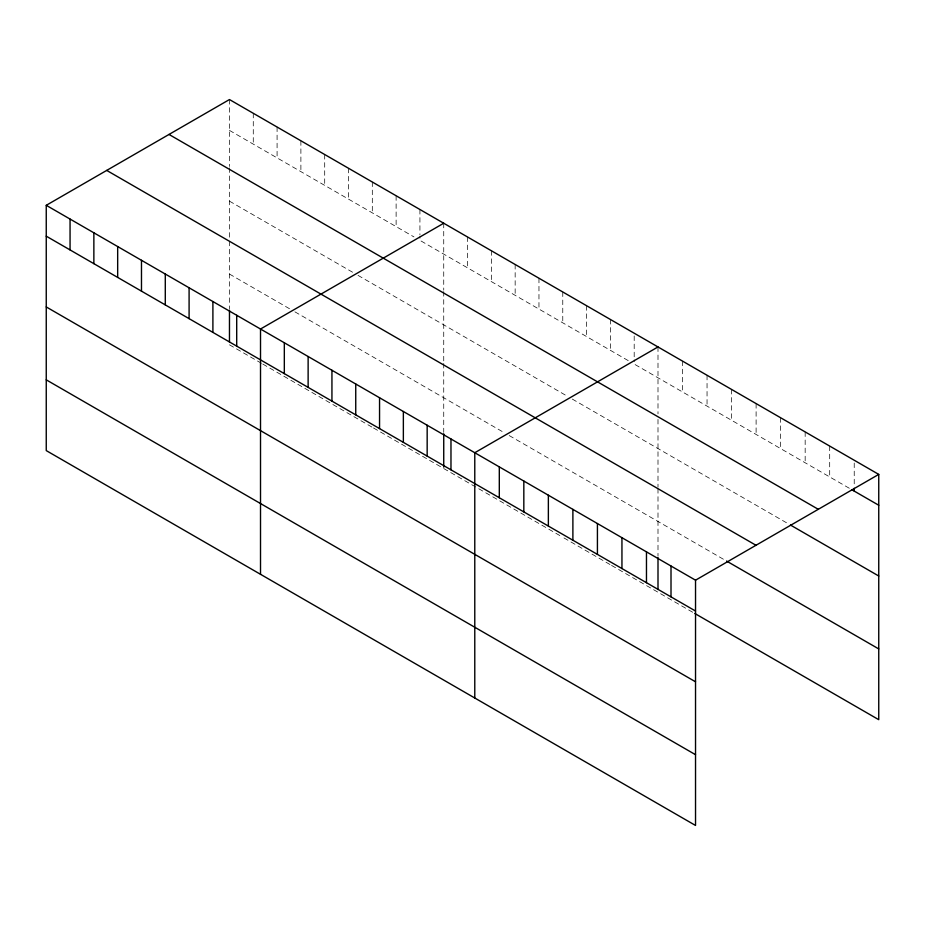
<?xml version="1.0" encoding="UTF-8"?>
<svg xmlns="http://www.w3.org/2000/svg" width="925" height="925" viewBox="0 0 925 925"><rect width="100%" height="100%" fill="white"/><g stroke="black" fill="none" stroke-linecap="round" stroke-linejoin="round"><path stroke-width="0.69" stroke-dasharray="4.62 3.47" d="M229.469 130.39L413.972 236.916M628.237 360.623L419.927 240.35L419.927 236.141M849.312 488.261L634.192 364.057L634.192 359.848M229.469 201.153L353.269 272.632M358.021 275.373L567.522 396.328M572.286 399.08L787.996 523.619M229.469 274.054L290.173 309.112M294.936 311.852L504.437 432.808M509.201 435.559L726.668 561.117M229.469 344.817L261.613 363.375M262.804 364.068L372.312 427.292M373.503 427.974L441.352 467.148M443.734 468.524L562.77 537.252M563.961 537.934L610.384 564.736M611.575 565.429L693.565 612.766M854.226 463.043L854.226 486.885M829.69 446.081L829.69 476.93M805.166 431.917L805.166 462.766M780.631 417.753L780.631 448.602M756.107 403.589L756.107 434.449M731.582 389.425L731.582 420.285M707.047 375.272L707.047 406.121M682.523 361.108L682.523 391.957M657.999 346.944L657.999 413.88M657.999 419.418L657.999 487.163M657.999 488.585L657.999 556.156M634.192 336.006L634.192 358.449M610.384 319.46L610.384 350.309M586.577 305.712L586.577 336.561M562.77 291.965L562.77 322.825M538.963 278.217L538.963 309.077M515.156 264.481L515.156 295.329M491.348 250.733L491.348 281.582M467.541 236.985L467.541 267.845M443.734 223.237L443.734 290.173M443.734 291.56L443.734 362.022M443.734 363.456L443.734 432.449M419.927 209.501L419.927 234.742M396.12 195.753L396.12 226.602M372.312 182.005L372.312 212.866M348.505 168.269L348.505 199.118M324.698 154.521L324.698 185.37M300.891 140.773L300.891 171.622M277.084 127.026L277.084 157.886M253.277 113.289L253.277 144.138M229.469 99.542L229.469 166.465M229.469 167.853L229.469 239.748M229.469 241.182L229.469 308.742"/><path stroke-width="1.39" d="M46.25 205.315L695.531 580.183L695.531 825.458L46.25 450.602L46.25 205.315L229.469 99.542L878.75 474.398L878.75 719.685L694.791 613.472M443.734 223.237L260.515 329.022L260.515 574.309M657.999 346.944L474.779 452.73L474.779 698.005M695.531 580.183L878.75 474.398M851.763 489.672L878.75 505.247M169.009 134.449L818.29 509.305M790.447 525.03L878.75 576.009M106.71 170.408L755.991 545.276M726.668 561.117L878.75 648.922M46.25 236.176L695.531 611.032M46.25 306.938L695.531 681.794M46.25 379.84L695.531 754.696M854.226 488.284L854.226 491.094M671.007 566.019L671.007 596.868M657.999 557.544L657.999 589.456M646.471 551.855L646.471 582.704M621.947 537.691L621.947 568.551M597.423 523.538L597.423 554.387M572.887 509.374L572.887 540.223M548.363 495.21L548.363 526.059M523.827 481.046L523.827 511.907M499.303 466.894L499.303 497.743M450.972 438.982L450.972 469.831M443.734 433.837L443.734 467.137M427.165 425.234L427.165 456.094M403.358 411.498L403.358 442.347M379.551 397.75L379.551 428.599M355.743 384.002L355.743 414.851M331.936 370.254L331.936 401.115M308.129 356.518L308.129 387.367M284.322 342.77L284.322 373.619M236.708 315.275L236.708 346.135M229.469 310.129L229.469 342.042M212.9 301.538L212.9 332.387M189.093 287.791L189.093 318.639M165.286 274.043L165.286 304.892M141.479 260.295L141.479 291.155M117.672 246.559L117.672 277.407M93.864 232.811L93.864 263.66M70.057 219.063L70.057 249.912"/></g></svg>
